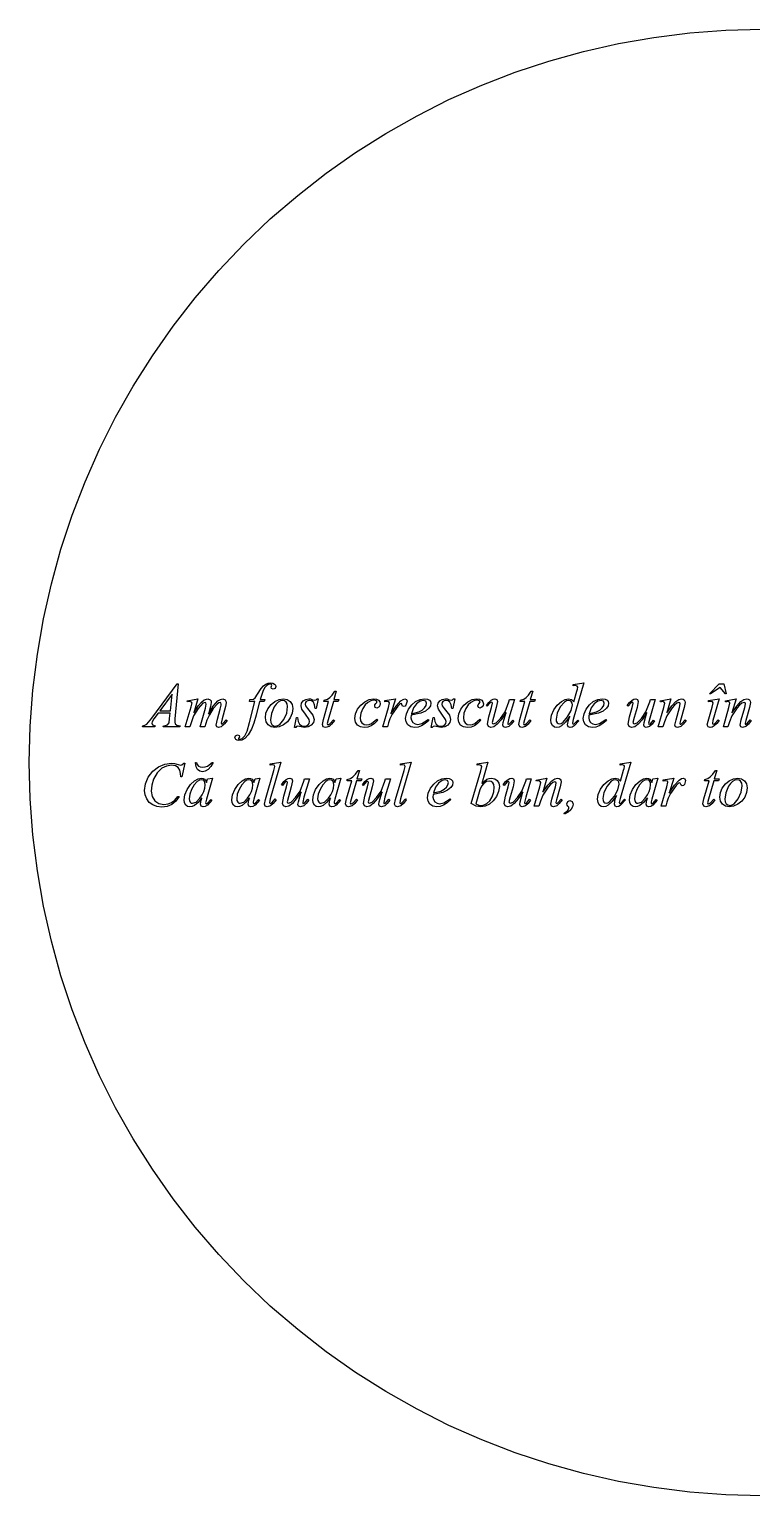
# Model space of a CAD drawing. Extents: x 47 to 525, y 11 to 386.
# Drawn here: x 415.7 to 469.7, y 276.6 to 386.3 of the extents above; entities that cross this region are included whole.
import ezdxf

# ---------------------------------------------------------------- set-up
doc = ezdxf.new("R2010")
doc.units = 0
doc.layers.add('Layer_1', color=7, linetype='CONTINUOUS')

msp = doc.modelspace()

# ---------------------------------------------------------------- linework, layer by layer
at = {"layer": 'Layer_1', "color": 1}
msp.add_lwpolyline([(470.529017, 276.558062), (467.807811, 276.625505), (465.105074, 276.826593), (462.425305, 277.159464), (459.773001, 277.622253), (457.15266, 278.213098), (454.568781, 278.930136), (452.025861, 279.771504), (449.528398, 280.735338), (447.080892, 281.819776), (444.687838, 283.022954), (442.353736, 284.343008), (440.083084, 285.778077), (437.88038, 287.326297), (435.750121, 288.985804), (433.696806, 290.754735), (431.724932, 292.631228), (429.848439, 294.603101), (428.079506, 296.656416), (426.419998, 298.786674), (424.871778, 300.989378), (423.436709, 303.26003), (422.116653, 305.594131), (420.913474, 307.987184), (419.829036, 310.43469), (418.865201, 312.932152), (418.023832, 315.475072), (417.306793, 318.058951), (416.715947, 320.679292), (416.253157, 323.331596), (415.920285, 326.011365), (415.719196, 328.714102), (415.651752, 331.435308), (415.719196, 334.156514), (415.920285, 336.85925), (416.253157, 339.53902), (416.715947, 342.191324), (417.306793, 344.811664), (418.023832, 347.395543), (418.865201, 349.938463), (419.829036, 352.435925), (420.913474, 354.883431), (422.116653, 357.276484), (423.436709, 359.610585), (424.871778, 361.881237), (426.419998, 364.083941), (428.079506, 366.214199), (429.848439, 368.267514), (431.724932, 370.239387), (433.696806, 372.11588), (435.750121, 373.884811), (437.88038, 375.544318), (440.083084, 377.092538), (442.353736, 378.527606), (444.687838, 379.847661), (447.080892, 381.050839), (449.528398, 382.135277), (452.025861, 383.099111), (454.568781, 383.940478), (457.15266, 384.657517), (459.773001, 385.248362), (462.425305, 385.711151), (465.105074, 386.044022), (467.807811, 386.24511), (470.529017, 386.312552)], dxfattribs=at)
at = {"layer": 'Layer_1', "color": 7}
for points in [[(426.797583, 337.317423), (426.558795, 334.702524), (426.540168, 334.461436), (426.574938, 334.320025), (426.693161, 334.220344), (426.948177, 334.187892), (426.922777, 334.102119), (425.684865, 334.102119), (425.710265, 334.187892), (425.763577, 334.187892), (426.009308, 334.2528), (426.113617, 334.398844), (426.162301, 334.737296), (426.199385, 335.136023), (425.299942, 335.136023), (424.980044, 334.702524), (424.843279, 334.491571), (424.815339, 334.373345), (424.875593, 334.245846), (425.074983, 334.187892), (425.049583, 334.102119), (424.12, 334.102119), (424.1454, 334.187892), (424.306527, 334.21976), (424.446785, 334.30148), (424.838537, 334.762798), (426.716275, 337.317423), (426.797414, 337.317423), (426.797583, 337.317423)], [(433.279183, 336.144428), (433.237442, 335.99143), (432.899002, 335.99143), (432.644014, 334.978388), (432.474194, 334.384355), (432.30323, 333.942164), (432.050543, 333.505188), (431.779313, 333.228167), (431.566045, 333.115156), (431.352791, 333.077485), (431.224119, 333.098349), (431.116317, 333.160941), (431.044463, 333.311623), (431.104746, 333.441439), (431.248453, 333.494757), (431.355105, 333.455347), (431.396817, 333.36494), (431.348134, 333.269893), (431.31105, 333.221213), (431.327419, 333.188757), (431.39233, 333.172529), (431.603291, 333.235118), (431.797996, 333.422892), (431.960274, 333.779889), (432.134151, 334.422023), (432.537503, 335.991427), (432.134151, 335.991427), (432.166607, 336.144425), (432.435508, 336.169938), (432.574587, 336.271939), (432.741493, 336.554757), (433.003452, 336.985936), (433.179065, 337.166174), (433.362777, 337.294252), (433.547061, 337.372491), (433.71976, 337.39857), (433.878567, 337.375968), (434.002603, 337.308163), (434.082571, 337.216016), (434.109227, 337.115755), (434.055915, 336.978982), (433.91915, 336.923345), (433.800899, 336.965074), (433.756872, 337.064755), (433.787014, 337.155162), (433.817127, 337.229344), (433.796242, 337.278027), (433.708161, 337.301198), (433.569646, 337.278016), (433.446202, 337.208471), (433.299002, 337.050834), (433.168016, 336.823652), (432.938513, 336.144428), (433.279296, 336.144428), (433.279183, 336.144428)], [(457.18651, 337.398559), (456.389034, 334.663117), (456.324123, 334.371026), (456.34275, 334.326982), (456.384462, 334.306126), (456.456316, 334.336261), (456.720589, 334.614442), (456.799414, 334.565762), (456.460973, 334.190217), (456.296952, 334.082422), (456.143388, 334.04649), (456.013566, 334.102127), (455.962568, 334.259762), (456.032108, 334.614442), (456.122504, 334.901897), (455.801441, 334.462602), (455.510505, 334.183263), (455.324478, 334.080683), (455.146551, 334.04649), (454.981395, 334.085319), (454.838252, 334.201808), (454.740885, 334.387262), (454.708429, 334.628353), (454.763484, 334.985351), (454.928647, 335.365532), (455.184221, 335.720791), (455.510505, 336.003029), (455.784063, 336.150813), (456.034422, 336.200074), (456.250012, 336.149074), (456.428517, 335.979848), (456.655678, 336.786571), (456.697419, 336.923342), (456.725359, 337.076343), (456.690589, 337.157479), (456.565395, 337.196889), (456.389204, 337.180661), (456.389204, 337.266434), (457.186679, 337.398567), (457.18651, 337.398559)], [(467.666945, 337.317423), (467.840822, 336.584881), (467.792139, 336.584881), (467.400358, 337.053153), (466.660879, 336.584881), (466.598282, 336.584881), (467.319219, 337.317423), (467.666945, 337.317423), (467.666945, 337.317423)], [(426.338577, 336.545472), (425.427535, 335.305249), (426.21804, 335.305249), (426.338577, 336.545472), (426.338577, 336.545472)], [(428.283511, 336.200066), (427.982154, 335.154568), (428.325252, 335.708612), (428.542577, 335.956656), (428.754117, 336.125883), (429.011419, 336.200066), (429.203838, 336.125883), (429.261199, 336.04127), (429.28032, 335.935793), (429.227008, 335.639067), (429.062416, 335.05025), (429.430434, 335.651816), (429.778753, 336.042427), (429.965358, 336.160656), (430.149649, 336.200066), (430.323498, 336.125883), (430.375674, 336.033735), (430.393066, 335.90102), (430.351325, 335.615885), (430.096337, 334.714115), (430.012884, 334.387253), (430.033769, 334.331616), (430.070853, 334.315388), (430.151992, 334.359432), (430.400037, 334.628342), (430.476547, 334.579658), (430.270214, 334.324659), (430.019855, 334.104433), (429.827436, 334.046479), (429.690671, 334.102116), (429.637359, 334.238886), (429.732412, 334.686296), (429.943345, 335.430429), (430.019855, 335.715563), (430.026911, 335.801336), (430.001511, 335.891743), (429.938914, 335.924199), (429.838654, 335.899279), (429.732609, 335.824518), (429.423124, 335.470997), (429.134524, 334.999249), (428.957183, 334.599943), (428.791426, 334.102116), (428.441386, 334.102116), (428.837796, 335.504611), (428.902707, 335.80829), (428.877307, 335.901017), (428.81471, 335.931153), (428.652432, 335.875518), (428.293135, 335.488383), (427.954666, 334.92043), (427.678822, 334.102116), (427.335724, 334.102116), (427.764589, 335.604292), (427.820215, 335.799019), (427.836302, 335.863928), (427.789933, 335.954335), (427.67171, 335.996061), (427.504804, 335.968234), (427.483919, 336.054004), (428.28368, 336.200051), (428.283511, 336.200066)], [(435.384081, 335.474478), (435.337719, 335.12849), (435.198633, 334.78598), (434.978986, 334.48056), (434.686315, 334.245846), (434.361766, 334.096323), (434.046489, 334.046481), (433.757881, 334.096902), (433.527228, 334.248163), (433.377707, 334.481719), (433.327866, 334.774389), (433.37655, 335.11574), (433.5226, 335.45825), (433.752082, 335.765407), (434.046489, 336.000701), (434.36988, 336.150224), (434.681686, 336.200066), (434.960437, 336.149645), (435.184719, 335.998384), (435.334241, 335.766567), (435.384081, 335.474478), (435.384081, 335.474478)], [(434.999271, 335.63443), (434.972608, 335.82452), (434.892619, 335.963611), (434.772661, 336.050543), (434.621404, 336.07952), (434.454346, 336.048949), (434.293955, 335.957237), (434.140233, 335.804382), (433.993177, 335.590386), (433.77933, 335.104729), (433.708048, 334.621388), (433.735868, 334.426082), (433.819328, 334.280619), (433.945072, 334.191947), (434.099801, 334.16239), (434.260627, 334.192671), (434.416235, 334.283515), (434.7118, 334.646889), (434.927403, 335.137183), (434.999271, 335.63443), (434.999271, 335.63443)], [(437.284989, 336.200066), (437.143567, 335.488386), (437.0578, 335.488386), (437.01898, 335.756715), (436.925664, 335.94043), (436.790634, 336.046485), (436.626621, 336.081837), (436.497377, 336.062133), (436.397118, 336.003021), (436.334528, 335.916089), (436.313665, 335.81293), (436.34612, 335.666886), (436.494484, 335.472158), (436.883951, 334.976071), (436.972033, 334.660797), (436.921614, 334.433038), (436.770357, 334.231935), (436.544332, 334.092845), (436.264981, 334.046481), (435.880171, 334.1253), (435.761948, 334.153127), (435.670367, 334.126468), (435.604299, 334.04649), (435.518532, 334.04649), (435.659953, 334.797579), (435.745721, 334.797579), (435.789148, 334.496796), (435.891771, 334.299172), (436.048242, 334.189639), (436.253382, 334.153127), (436.411024, 334.177468), (436.531568, 334.250489), (436.609822, 334.361182), (436.635906, 334.493897), (436.598794, 334.665443), (436.325264, 335.050258), (436.058677, 335.418849), (436.000708, 335.664574), (436.041278, 335.872051), (436.162986, 336.044756), (436.350756, 336.161244), (436.58488, 336.200074), (436.719359, 336.188475), (436.870038, 336.135154), (437.029973, 336.091111), (437.12154, 336.118349), (437.196879, 336.200066), (437.284989, 336.200066), (437.284989, 336.200066)], [(438.641123, 336.774972), (438.460303, 336.144428), (438.824257, 336.144428), (438.784831, 335.998384), (438.423191, 335.998384), (438.024468, 334.630662), (437.959556, 334.345527), (437.978183, 334.285253), (438.02221, 334.264396), (438.175231, 334.345532), (438.423248, 334.630667), (438.499758, 334.572713), (438.292282, 334.307861), (438.096406, 334.134577), (437.834447, 334.046487), (437.667541, 334.109078), (437.60263, 334.273667), (437.676798, 334.656166), (438.06395, 335.99839), (437.71391, 335.99839), (437.737052, 336.088797), (437.970605, 336.175149), (438.161289, 336.295115), (438.340359, 336.484626), (438.539128, 336.774978), (438.641151, 336.774978), (438.641123, 336.774972)], [(441.745144, 334.60748), (441.502906, 334.355958), (441.258339, 334.180935), (441.005651, 334.080095), (440.73905, 334.046481), (440.4458, 334.092845), (440.224418, 334.231935), (440.087067, 334.449264), (440.041284, 334.730342), (440.090546, 335.082125), (440.238332, 335.428114), (440.471306, 335.738749), (440.771506, 335.984473), (441.104175, 336.146167), (441.429874, 336.200066), (441.650677, 336.173406), (441.807741, 336.093428), (441.901615, 335.97694), (441.932907, 335.836112), (441.910886, 335.702817), (441.844825, 335.590386), (441.684862, 335.511567), (441.564324, 335.557931), (441.517955, 335.67384), (441.534042, 335.754976), (441.605924, 335.843066), (441.673149, 335.919565), (441.68472, 335.968248), (441.640694, 336.049384), (441.450589, 336.095748), (441.224578, 336.055759), (441.000868, 335.935793), (440.794556, 335.742226), (440.620686, 335.481432), (440.478129, 335.124433), (440.43061, 334.767435), (440.464222, 334.555322), (440.56506, 334.39189), (440.723853, 334.28931), (440.931328, 334.255117), (441.10867, 334.277139), (441.283683, 334.343207), (441.677778, 334.667751), (441.745003, 334.60748), (441.745144, 334.60748)], [(442.264405, 336.070246), (443.064194, 336.200066), (442.730382, 335.073432), (443.117506, 335.662248), (443.467546, 336.042427), (443.637931, 336.160656), (443.77356, 336.200066), (443.894097, 336.153702), (443.938152, 336.023883), (443.859327, 335.731794), (443.791509, 335.653556), (443.699364, 335.627476), (443.606626, 335.662249), (443.560285, 335.768884), (443.5394, 335.826838), (443.495374, 335.84538), (443.421177, 335.826838), (443.238043, 335.646021), (442.820778, 335.057207), (442.653872, 334.711798), (442.542591, 334.394207), (442.468423, 334.102119), (442.113726, 334.102119), (442.542591, 335.541703), (442.616788, 335.898703), (442.582018, 335.968248), (442.459138, 336.005338), (442.280633, 335.984482), (442.264546, 336.070255), (442.264405, 336.070246)], [(444.25108, 334.976071), (444.234993, 334.78366), (444.271506, 334.592412), (444.381043, 334.4313), (444.542743, 334.323504), (444.73574, 334.287573), (445.055639, 334.354798), (445.514645, 334.65848), (445.563329, 334.591252), (445.291803, 334.352915), (445.026655, 334.182674), (444.767885, 334.08053), (444.515494, 334.046481), (444.21878, 334.099799), (444.005518, 334.259754), (443.876846, 334.484037), (443.833956, 334.730342), (443.887274, 335.079808), (444.047231, 335.437385), (444.287741, 335.758453), (444.582719, 335.998384), (444.909589, 336.149645), (445.245716, 336.200066), (445.45957, 336.175145), (445.60967, 336.100382), (445.698358, 335.991428), (445.727921, 335.86393), (445.689665, 335.675579), (445.5749, 335.49534), (445.325698, 335.287864), (444.981443, 335.124432), (444.251221, 334.976071), (444.25108, 334.976071)], [(444.267449, 335.089659), (444.826136, 335.224113), (445.075338, 335.363783), (445.252687, 335.527795), (445.360488, 335.701658), (445.396422, 335.866247), (445.333826, 336.023883), (445.159948, 336.084157), (444.915967, 336.020986), (444.656916, 335.831475), (444.427412, 335.52084), (444.267449, 335.089659), (444.267449, 335.089659)], [(447.51275, 336.200066), (447.371357, 335.488386), (447.28559, 335.488386), (447.24677, 335.756715), (447.153453, 335.94043), (447.01841, 336.046485), (446.854411, 336.081837), (446.725167, 336.062133), (446.624908, 336.003021), (446.562318, 335.916089), (446.541454, 335.81293), (446.57391, 335.666886), (446.722274, 335.472158), (447.111713, 334.976071), (447.199794, 334.660797), (447.149375, 334.433038), (446.998118, 334.231935), (446.772101, 334.092845), (446.492771, 334.046481), (446.107961, 334.1253), (445.98971, 334.153127), (445.89815, 334.126468), (445.832089, 334.04649), (445.746322, 334.04649), (445.887715, 334.797579), (445.973482, 334.797579), (446.016909, 334.496796), (446.119532, 334.299172), (446.27601, 334.189639), (446.481172, 334.153127), (446.638814, 334.177468), (446.759358, 334.250489), (446.83759, 334.361182), (446.863668, 334.493897), (446.826584, 334.665443), (446.553026, 335.050258), (446.286438, 335.418849), (446.228498, 335.664574), (446.269068, 335.872051), (446.390776, 336.044756), (446.578546, 336.161244), (446.81267, 336.200074), (446.947121, 336.188475), (447.097799, 336.135154), (447.257763, 336.091111), (447.34933, 336.118349), (447.424669, 336.200066), (447.51275, 336.200066), (447.51275, 336.200066)], [(449.469312, 334.60748), (449.227053, 334.355958), (448.982479, 334.180935), (448.729798, 334.080095), (448.463218, 334.046481), (448.169968, 334.092845), (447.948586, 334.231935), (447.811236, 334.449264), (447.765452, 334.730342), (447.814714, 335.082125), (447.9625, 335.428114), (448.195474, 335.738749), (448.495674, 335.984473), (448.828322, 336.146167), (449.154014, 336.200066), (449.374831, 336.173406), (449.531881, 336.093428), (449.625776, 335.97694), (449.657075, 335.836112), (449.635055, 335.702817), (449.568993, 335.590386), (449.40903, 335.511567), (449.288493, 335.557931), (449.242124, 335.67384), (449.258492, 335.754976), (449.330346, 335.843066), (449.397572, 335.919565), (449.409143, 335.968248), (449.365088, 336.049384), (449.175011, 336.095748), (448.948986, 336.055759), (448.72529, 335.935793), (448.518964, 335.742226), (448.345108, 335.481432), (448.20253, 335.124433), (448.155004, 334.767435), (448.188616, 334.555322), (448.289454, 334.39189), (448.448247, 334.28931), (448.655722, 334.255117), (448.833071, 334.277139), (449.008105, 334.343207), (449.402172, 334.667751), (449.469425, 334.60748), (449.469312, 334.60748)], [(451.975248, 336.144428), (451.571868, 334.762798), (451.481472, 334.373345), (451.495301, 334.310754), (451.537014, 334.292212), (451.622809, 334.326985), (451.863883, 334.614437), (451.933423, 334.561119), (451.747975, 334.309597), (451.557898, 334.134574), (451.312167, 334.046484), (451.170746, 334.097485), (451.119748, 334.229621), (451.149889, 334.438257), (451.36085, 335.184709), (450.998632, 334.638199), (450.700168, 334.292212), (450.445166, 334.107916), (450.208706, 334.046484), (450.027887, 334.120666), (449.953719, 334.308437), (450.055714, 334.841617), (450.25739, 335.557934), (450.331586, 335.877841), (450.310702, 335.924205), (450.268989, 335.945061), (450.171622, 335.910288), (449.951404, 335.652969), (449.879522, 335.70397), (450.058607, 335.937525), (450.248105, 336.100376), (450.390676, 336.175139), (450.521663, 336.20006), (450.660742, 336.144423), (450.716396, 336.005332), (450.623658, 335.557925), (450.405754, 334.809156), (450.315358, 334.42202), (450.343298, 334.350158), (450.422123, 334.324645), (450.621485, 334.401144), (450.948354, 334.739599), (451.286795, 335.23337), (451.571924, 335.968231), (451.62295, 336.144411), (451.975305, 336.144411), (451.975248, 336.144428)], [(453.34761, 336.774972), (453.16679, 336.144428), (453.530744, 336.144428), (453.491318, 335.998384), (453.129678, 335.998384), (452.730955, 334.630662), (452.666044, 334.345527), (452.68467, 334.285253), (452.728697, 334.264396), (452.881718, 334.345532), (453.129735, 334.630667), (453.206245, 334.572713), (452.998769, 334.307861), (452.802893, 334.134577), (452.540934, 334.046487), (452.374028, 334.109078), (452.309117, 334.273667), (452.383285, 334.656166), (452.770438, 335.99839), (452.420397, 335.99839), (452.44354, 336.088797), (452.677093, 336.175149), (452.867776, 336.295115), (453.046846, 336.484626), (453.245615, 336.774978), (453.347638, 336.774978), (453.34761, 336.774972)], [(456.326466, 335.752659), (456.305017, 335.886532), (456.24067, 335.99143), (456.143311, 336.059235), (456.022766, 336.081837), (455.875134, 336.051701), (455.724309, 335.961292), (455.413082, 335.599657), (455.176629, 335.12791), (455.097811, 334.677025), (455.116939, 334.523446), (455.174322, 334.410435), (455.25836, 334.342628), (455.357456, 334.320025), (455.485685, 334.352625), (455.629271, 334.450422), (455.962512, 334.841614), (456.235477, 335.33017), (456.326466, 335.752659), (456.326466, 335.752659)], [(457.557406, 334.976071), (457.54132, 334.78366), (457.577832, 334.592412), (457.68737, 334.4313), (457.849062, 334.323504), (458.042038, 334.287573), (458.361937, 334.354798), (458.820943, 334.65848), (458.869627, 334.591252), (458.598113, 334.352915), (458.332974, 334.182674), (458.07421, 334.08053), (457.82182, 334.046481), (457.525085, 334.099799), (457.311816, 334.259754), (457.183165, 334.484037), (457.140282, 334.730342), (457.193601, 335.079808), (457.353557, 335.437385), (457.594053, 335.758453), (457.889046, 335.998384), (458.215901, 336.149645), (458.552042, 336.200066), (458.765896, 336.175145), (458.915996, 336.100382), (459.004663, 335.991428), (459.034219, 335.86393), (458.995971, 335.675579), (458.881226, 335.49534), (458.632024, 335.287864), (458.287769, 335.124432), (457.557547, 334.976071), (457.557406, 334.976071)], [(457.573775, 335.089659), (458.132462, 335.224113), (458.381657, 335.363783), (458.558985, 335.527795), (458.666787, 335.701658), (458.70272, 335.866247), (458.640124, 336.023883), (458.466275, 336.084157), (458.222272, 336.020986), (457.963214, 335.831475), (457.733718, 335.52084), (457.573775, 335.089659), (457.573775, 335.089659)], [(462.51828, 336.144428), (462.114928, 334.762798), (462.024532, 334.373345), (462.038361, 334.310754), (462.080102, 334.292212), (462.165869, 334.326985), (462.406972, 334.614437), (462.476511, 334.561119), (462.291056, 334.309597), (462.100958, 334.134574), (461.855227, 334.046484), (461.713834, 334.097485), (461.662836, 334.229621), (461.692978, 334.438257), (461.903911, 335.184709), (461.541707, 334.638199), (461.243228, 334.292212), (460.988234, 334.107916), (460.751795, 334.046484), (460.570975, 334.120666), (460.496779, 334.308437), (460.598774, 334.841617), (460.800478, 335.557934), (460.874646, 335.877841), (460.853762, 335.924205), (460.812021, 335.945061), (460.714654, 335.910288), (460.494436, 335.652969), (460.422583, 335.70397), (460.601653, 335.937525), (460.791165, 336.100376), (460.933737, 336.175139), (461.064723, 336.20006), (461.203802, 336.144423), (461.259428, 336.005332), (461.166718, 335.557925), (460.948814, 334.809156), (460.85839, 334.42202), (460.88633, 334.350158), (460.965155, 334.324645), (461.164517, 334.401144), (461.491358, 334.739599), (461.829827, 335.23337), (462.114956, 335.968231), (462.165954, 336.144411), (462.518308, 336.144411), (462.51828, 336.144428)], [(463.705194, 336.200066), (463.396894, 335.145297), (463.77939, 335.681373), (464.059891, 335.996064), (464.287066, 336.149065), (464.504955, 336.200066), (464.610436, 336.18094), (464.69506, 336.123564), (464.752443, 336.035474), (464.771571, 335.924202), (464.704317, 335.553294), (464.421502, 334.577344), (464.372819, 334.371026), (464.391446, 334.315391), (464.430844, 334.294535), (464.498069, 334.324671), (464.76697, 334.621396), (464.838852, 334.577353), (464.629055, 334.313081), (464.430844, 334.1369), (464.189741, 334.04649), (464.052976, 334.099807), (464.001979, 334.238898), (464.080804, 334.621396), (464.349705, 335.553302), (464.400702, 335.824529), (464.370561, 335.898711), (464.296393, 335.928847), (464.141058, 335.87321), (463.966045, 335.734699), (463.784075, 335.527804), (463.392294, 334.915805), (463.211474, 334.484626), (463.095566, 334.102127), (462.74784, 334.102127), (463.169762, 335.553302), (463.24393, 335.868573), (463.202218, 335.956666), (463.102537, 335.996072), (463.00517, 335.986816), (462.917088, 335.972902), (462.90326, 336.056358), (463.705335, 336.200085), (463.705194, 336.200066)], [(467.309962, 336.200066), (466.850956, 334.575024), (466.804587, 334.37798), (466.825471, 334.317708), (466.878783, 334.294538), (466.962236, 334.331627), (467.228823, 334.628356), (467.309962, 334.575036), (467.138406, 334.353071), (466.939037, 334.169355), (466.784888, 334.077208), (466.63768, 334.046493), (466.482374, 334.10213), (466.422091, 334.245857), (466.480059, 334.530992), (466.781416, 335.569533), (466.855584, 335.88944), (466.8185, 335.972894), (466.721134, 336.005349), (466.510172, 335.979836), (466.510172, 336.070243), (467.309962, 336.200063), (467.309962, 336.200066)], [(468.582643, 336.200066), (468.274315, 335.145297), (468.656811, 335.681373), (468.937312, 335.996064), (469.164494, 336.149065), (469.382404, 336.200066), (469.487878, 336.18094), (469.572481, 336.123564), (469.629864, 336.035474), (469.648992, 335.924202), (469.581766, 335.553294), (469.298951, 334.577344), (469.250268, 334.371026), (469.268895, 334.315391), (469.308293, 334.294535), (469.375518, 334.324671), (469.644448, 334.621396), (469.716302, 334.577353), (469.506505, 334.313081), (469.308293, 334.1369), (469.067219, 334.04649), (468.930454, 334.099807), (468.879428, 334.238898), (468.958253, 334.621396), (469.227154, 335.553302), (469.27818, 335.824529), (469.248038, 335.898711), (469.173842, 335.928847), (469.018535, 335.87321), (468.843515, 335.734699), (468.661524, 335.527804), (468.269772, 334.915805), (468.088952, 334.484626), (467.973043, 334.102127), (467.625317, 334.102127), (468.047211, 335.553302), (468.121407, 335.868573), (468.079667, 335.956666), (467.979986, 335.996072), (467.882619, 335.986816), (467.794538, 335.972902), (467.780709, 336.056358), (468.582812, 336.200085), (468.582643, 336.200066)], [(434.484639, 331.464027), (433.69182, 328.7054), (433.633852, 328.452721), (433.654736, 328.394767), (433.710362, 328.371596), (433.805415, 328.411003), (434.058088, 328.705412), (434.127628, 328.633549), (433.916102, 328.369857), (433.721962, 328.20005), (433.462317, 328.11196), (433.313953, 328.172232), (433.255984, 328.311322), (433.330181, 328.654411), (433.958407, 330.828857), (434.034918, 331.134857), (433.990863, 331.225267), (433.854098, 331.262356), (433.69182, 331.246129), (433.69182, 331.331902), (434.484639, 331.464038), (434.484639, 331.464027)], [(444.239509, 331.464027), (443.44669, 328.7054), (443.388722, 328.452721), (443.409606, 328.394767), (443.465232, 328.371596), (443.560285, 328.411003), (443.812958, 328.705412), (443.882498, 328.633549), (443.670972, 328.369857), (443.476832, 328.20005), (443.217187, 328.11196), (443.068823, 328.172232), (443.010883, 328.311322), (443.085051, 328.654411), (443.713277, 330.828857), (443.789788, 331.134857), (443.745733, 331.225267), (443.608968, 331.262356), (443.44669, 331.246129), (443.44669, 331.331902), (444.239509, 331.464038), (444.239509, 331.464027)], [(449.993202, 331.464027), (449.536538, 329.86217), (449.923662, 330.179758), (450.094047, 330.244087), (450.271388, 330.26553), (450.503198, 330.223224), (450.688654, 330.096304), (450.810362, 329.896942), (450.850931, 329.637307), (450.797612, 329.264661), (450.637656, 328.893174), (450.397146, 328.565151), (450.102168, 328.318265), (449.782247, 328.163528), (449.46697, 328.111949), (449.112294, 328.177437), (448.748348, 328.373902), (449.453085, 330.80103), (449.534195, 331.130209), (449.497111, 331.220618), (449.33949, 331.262345), (449.191126, 331.246117), (449.191126, 331.33421), (449.993202, 331.464027), (449.993202, 331.464027)], [(460.68694, 331.464027), (459.889493, 328.728582), (459.824582, 328.436493), (459.843209, 328.392447), (459.884921, 328.371591), (459.956803, 328.401726), (460.221076, 328.679907), (460.299872, 328.631224), (459.961432, 328.255682), (459.797425, 328.147887), (459.643847, 328.111955), (459.514025, 328.167589), (459.463027, 328.325227), (459.532567, 328.679907), (459.622991, 328.967359), (459.301913, 328.528066), (459.010992, 328.248725), (458.824951, 328.146147), (458.647038, 328.111955), (458.48186, 328.150784), (458.33871, 328.267273), (458.241344, 328.452726), (458.208888, 328.693815), (458.263942, 329.050814), (458.429106, 329.430994), (458.684701, 329.786254), (459.010992, 330.068491), (459.284529, 330.216275), (459.534881, 330.265536), (459.75047, 330.214536), (459.928976, 330.04531), (460.156165, 330.852033), (460.197877, 330.988807), (460.225817, 331.141805), (460.191048, 331.222941), (460.065854, 331.262351), (459.889691, 331.246123), (459.889691, 331.331896), (460.687138, 331.464032), (460.68694, 331.464027)], [(427.307558, 331.382891), (427.073427, 330.365211), (426.989974, 330.365211), (426.98066, 330.62021), (426.92732, 330.868256), (426.802155, 331.056029), (426.591194, 331.181209), (426.308379, 331.227572), (425.919505, 331.170777), (425.582786, 331.000392), (425.229267, 330.650928), (424.96153, 330.182077), (424.822422, 329.743364), (424.776053, 329.298854), (424.842707, 328.887958), (425.042669, 328.56863), (425.34924, 328.36521), (425.735778, 328.297403), (426.040049, 328.333335), (426.308379, 328.44113), (426.551781, 328.623685), (426.776642, 328.8839), (426.885608, 328.8839), (426.616693, 328.531538), (426.319978, 328.285812), (425.978623, 328.143244), (425.575843, 328.095721), (425.213039, 328.13571), (424.894304, 328.255676), (424.632924, 328.450403), (424.442241, 328.710037), (424.325761, 329.013138), (424.286934, 329.338261), (424.355902, 329.845942), (424.562806, 330.339713), (424.889655, 330.77437), (425.318513, 331.10471), (425.802432, 331.313345), (426.289837, 331.382891), (426.533247, 331.355652), (426.804469, 331.273936), (426.985289, 331.227572), (427.082656, 331.250743), (427.221735, 331.382879), (427.307502, 331.382879), (427.307558, 331.382891)], [(429.349888, 331.426937), (429.419427, 331.426937), (429.246714, 331.127312), (429.039246, 330.914619), (428.821328, 330.787699), (428.612695, 330.745393), (428.413333, 330.78654), (428.251056, 330.909982), (428.141532, 331.122675), (428.100377, 331.426937), (428.174573, 331.426937), (428.229049, 331.277414), (428.322938, 331.167301), (428.457967, 331.101234), (428.631237, 331.079211), (428.823071, 331.100944), (429.00679, 331.166143), (429.349888, 331.426937), (429.349888, 331.426937)], [(440.370468, 330.840437), (440.189648, 330.209896), (440.553602, 330.209896), (440.514204, 330.063849), (440.152564, 330.063849), (439.753841, 328.696129), (439.68893, 328.410992), (439.707556, 328.35072), (439.751611, 328.329864), (439.904604, 328.411), (440.152649, 328.696138), (440.229159, 328.638184), (440.021677, 328.373331), (439.825779, 328.200048), (439.56382, 328.111958), (439.396914, 328.174549), (439.332003, 328.339138), (439.406199, 328.721637), (439.793324, 330.063857), (439.443283, 330.063857), (439.466426, 330.154267), (439.699972, 330.240619), (439.890634, 330.360586), (440.069711, 330.550096), (440.268501, 330.840445), (440.370496, 330.840445), (440.370468, 330.840437)], [(467.131456, 330.840451), (466.950637, 330.20991), (467.31459, 330.20991), (467.275192, 330.063863), (466.913553, 330.063863), (466.514829, 328.696144), (466.449918, 328.411006), (466.468545, 328.350735), (466.5126, 328.329878), (466.665592, 328.411014), (466.913637, 328.696152), (466.990148, 328.638198), (466.782665, 328.373345), (466.586768, 328.200062), (466.324809, 328.111972), (466.157903, 328.174563), (466.092992, 328.339152), (466.167188, 328.721651), (466.554312, 330.063871), (466.204272, 330.063871), (466.227414, 330.154281), (466.460981, 330.240634), (466.65165, 330.3606), (466.830727, 330.55011), (467.029518, 330.840459), (467.131513, 330.840459), (467.131456, 330.840451)], [(429.366116, 330.26553), (428.914052, 328.69381), (428.863054, 328.482857), (428.855999, 328.431857), (428.879141, 328.366948), (428.92551, 328.346092), (429.004335, 328.383184), (429.245409, 328.661365), (429.324234, 328.605728), (428.99505, 328.237137), (428.832201, 328.143253), (428.682094, 328.111958), (428.531415, 328.162958), (428.482732, 328.306682), (428.533729, 328.605728), (428.582413, 328.779591), (428.290912, 328.442877), (428.023754, 328.225546), (427.842341, 328.140355), (427.664428, 328.111958), (427.506793, 328.14673), (427.372328, 328.251048), (427.28019, 328.418536), (427.249477, 328.638184), (427.304532, 329.016624), (427.469695, 329.414772), (427.721804, 329.783939), (428.033011, 330.070814), (428.292062, 330.216858), (428.536044, 330.265539), (428.665294, 330.246993), (428.770203, 330.191357), (428.853642, 330.092836), (428.913911, 329.945632), (428.997364, 330.209904), (429.365974, 330.265539), (429.366116, 330.26553)], [(428.540841, 330.144985), (428.387842, 330.110212), (428.225571, 330.005895), (428.001853, 329.761328), (427.803649, 329.421717), (427.666298, 329.053127), (427.620515, 328.721628), (427.640221, 328.58022), (427.699339, 328.471266), (427.783957, 328.403459), (427.880159, 328.380856), (428.143846, 328.474163), (428.429561, 328.754084), (428.60299, 329.003721), (428.726868, 329.256547), (428.801195, 329.512559), (428.82597, 329.77176), (428.806843, 329.941566), (428.74946, 330.056895), (428.659064, 330.122962), (428.540841, 330.144985), (428.540841, 330.144985)], [(432.926829, 330.26553), (432.474765, 328.69381), (432.423768, 328.482857), (432.416712, 328.431857), (432.439854, 328.366948), (432.486223, 328.346092), (432.565048, 328.383184), (432.806122, 328.661365), (432.884947, 328.605728), (432.555763, 328.237137), (432.392914, 328.143253), (432.242807, 328.111958), (432.092128, 328.162958), (432.043445, 328.306682), (432.094442, 328.605728), (432.143126, 328.779591), (431.851626, 328.442877), (431.584467, 328.225546), (431.403054, 328.140355), (431.225142, 328.111958), (431.067506, 328.14673), (430.933042, 328.251048), (430.840903, 328.418536), (430.81019, 328.638184), (430.865245, 329.016624), (431.030408, 329.414772), (431.282517, 329.783939), (431.593724, 330.070814), (431.852776, 330.216858), (432.096757, 330.265539), (432.226007, 330.246993), (432.330916, 330.191357), (432.414355, 330.092836), (432.474624, 329.945632), (432.558077, 330.209904), (432.926688, 330.265539), (432.926829, 330.26553)], [(432.101554, 330.144985), (431.948555, 330.110212), (431.786284, 330.005895), (431.562566, 329.761328), (431.364362, 329.421717), (431.227011, 329.053127), (431.181228, 328.721628), (431.200934, 328.58022), (431.260052, 328.471266), (431.34467, 328.403459), (431.440872, 328.380856), (431.704559, 328.474163), (431.990274, 328.754084), (432.163703, 329.003721), (432.287581, 329.256547), (432.361908, 329.512559), (432.386684, 329.77176), (432.367556, 329.941566), (432.310173, 330.056895), (432.219777, 330.122962), (432.101554, 330.144985), (432.101554, 330.144985)], [(436.624307, 330.209896), (436.220955, 328.828263), (436.130531, 328.43881), (436.14436, 328.376219), (436.186072, 328.357677), (436.271868, 328.39245), (436.512942, 328.679904), (436.582481, 328.626587), (436.397033, 328.375065), (436.206956, 328.200042), (435.961226, 328.111952), (435.819804, 328.162952), (435.768806, 328.295086), (435.798948, 328.503722), (436.009909, 329.250174), (435.647691, 328.703665), (435.349227, 328.357677), (435.094225, 328.173383), (434.857765, 328.111952), (434.676945, 328.186134), (434.602777, 328.373905), (434.704772, 328.907085), (434.906448, 329.623399), (434.980644, 329.943309), (434.95976, 329.989672), (434.918048, 330.010529), (434.820681, 329.975756), (434.600463, 329.71844), (434.528581, 329.76944), (434.707672, 330.002995), (434.897191, 330.165847), (435.039756, 330.240607), (435.170721, 330.265528), (435.309828, 330.209893), (435.365454, 330.070803), (435.272716, 329.623393), (435.054812, 328.874624), (434.964417, 328.487491), (434.992357, 328.415626), (435.071181, 328.390113), (435.270543, 328.466612), (435.597413, 328.805064), (435.935854, 329.298838), (436.221011, 330.033696), (436.272009, 330.209879), (436.624363, 330.209879), (436.624307, 330.209896)], [(438.991163, 330.26553), (438.5391, 328.69381), (438.488102, 328.482857), (438.481047, 328.431857), (438.504189, 328.366948), (438.550558, 328.346092), (438.629383, 328.383184), (438.870457, 328.661365), (438.949282, 328.605728), (438.620098, 328.237137), (438.457248, 328.143253), (438.307141, 328.111958), (438.156463, 328.162958), (438.10778, 328.306682), (438.158805, 328.605728), (438.20746, 328.779591), (437.91596, 328.442877), (437.648802, 328.225546), (437.467403, 328.140355), (437.289476, 328.111958), (437.131841, 328.14673), (436.997376, 328.251048), (436.905238, 328.418536), (436.874525, 328.638184), (436.929579, 329.016624), (437.094743, 329.414772), (437.346852, 329.783939), (437.658058, 330.070814), (437.917117, 330.216858), (438.16112, 330.265539), (438.290349, 330.246993), (438.395251, 330.191357), (438.478704, 330.092836), (438.538959, 329.945632), (438.62244, 330.209904), (438.991022, 330.265539), (438.991163, 330.26553)], [(438.165889, 330.144985), (438.012889, 330.110212), (437.850619, 330.005895), (437.626915, 329.761328), (437.428696, 329.421717), (437.291346, 329.053127), (437.245562, 328.721628), (437.265269, 328.58022), (437.324387, 328.471266), (437.409004, 328.403459), (437.505207, 328.380856), (437.768894, 328.474163), (438.054609, 328.754084), (438.228038, 329.003721), (438.351916, 329.256547), (438.426243, 329.512559), (438.451018, 329.77176), (438.431898, 329.941566), (438.374536, 330.056895), (438.284119, 330.122962), (438.165889, 330.144985), (438.165889, 330.144985)], [(442.688641, 330.209896), (442.285289, 328.828263), (442.194865, 328.43881), (442.208694, 328.376219), (442.250435, 328.357677), (442.336202, 328.39245), (442.577276, 328.679904), (442.646844, 328.626587), (442.461375, 328.375065), (442.271291, 328.200042), (442.02556, 328.111952), (441.884139, 328.162952), (441.833141, 328.295086), (441.863282, 328.503722), (442.074244, 329.250174), (441.712025, 328.703665), (441.413561, 328.357677), (441.158559, 328.173383), (440.9221, 328.111952), (440.74128, 328.186134), (440.667112, 328.373905), (440.769107, 328.907085), (440.970783, 329.623399), (441.044979, 329.943309), (441.024095, 329.989672), (440.982354, 330.010529), (440.884987, 329.975756), (440.664769, 329.71844), (440.592916, 329.76944), (440.771986, 330.002995), (440.961498, 330.165847), (441.104062, 330.240607), (441.235028, 330.265528), (441.374135, 330.209893), (441.429761, 330.070803), (441.337023, 329.623393), (441.119119, 328.874624), (441.028723, 328.487491), (441.056663, 328.415626), (441.13546, 328.390113), (441.334821, 328.466612), (441.661691, 328.805064), (442.000132, 329.298838), (442.285289, 330.033696), (442.336287, 330.209879), (442.688641, 330.209879), (442.688641, 330.209896)], [(445.897, 329.041536), (445.880631, 328.849128), (445.917144, 328.657878), (446.026681, 328.496765), (446.188359, 328.388969), (446.38135, 328.353037), (446.701249, 328.420266), (447.160255, 328.723945), (447.208938, 328.65672), (446.937425, 328.418383), (446.672286, 328.248142), (446.413521, 328.145997), (446.161132, 328.111949), (445.864396, 328.165267), (445.651128, 328.325222), (445.522477, 328.549504), (445.479593, 328.79581), (445.532905, 329.145274), (445.69284, 329.502853), (445.933357, 329.823919), (446.228357, 330.063849), (446.555213, 330.21511), (446.891354, 330.26553), (447.105207, 330.24061), (447.255307, 330.16585), (447.343974, 330.056896), (447.37353, 329.929395), (447.335282, 329.741044), (447.220538, 329.560807), (446.971335, 329.35333), (446.627081, 329.1899), (445.896859, 329.041536), (445.897, 329.041536)], [(445.913087, 329.155127), (446.471746, 329.289581), (446.720962, 329.42925), (446.898296, 329.59326), (447.006098, 329.767124), (447.042032, 329.931715), (446.979435, 330.08935), (446.805586, 330.149622), (446.561584, 330.086452), (446.302525, 329.896943), (446.073029, 329.586306), (445.913087, 329.155127), (445.913087, 329.155127)], [(449.096074, 328.348403), (449.313984, 328.252779), (449.504082, 328.220904), (449.711551, 328.257994), (449.925976, 328.369265), (450.131131, 328.570946), (450.306158, 328.874626), (450.427866, 329.231047), (450.468436, 329.590943), (450.441773, 329.781033), (450.361784, 329.924758), (450.247618, 330.015168), (450.113739, 330.045304), (449.90047, 330.001838), (449.691845, 329.871441), (449.515075, 329.665705), (449.39743, 329.391581), (449.096074, 328.348403), (449.096074, 328.348403)], [(453.231702, 330.209896), (452.828321, 328.828263), (452.737926, 328.43881), (452.751754, 328.376219), (452.793467, 328.357677), (452.879234, 328.39245), (453.120337, 328.679904), (453.189876, 328.626587), (453.004421, 328.375065), (452.814323, 328.200042), (452.56862, 328.111952), (452.427199, 328.162952), (452.376201, 328.295086), (452.406343, 328.503722), (452.617304, 329.250174), (452.255086, 328.703665), (451.956622, 328.357677), (451.70162, 328.173383), (451.46516, 328.111952), (451.28434, 328.186134), (451.210172, 328.373905), (451.312167, 328.907085), (451.513843, 329.623399), (451.588011, 329.943309), (451.567127, 329.989672), (451.525414, 330.010529), (451.428048, 329.975756), (451.207801, 329.71844), (451.135948, 329.76944), (451.315032, 330.002995), (451.50453, 330.165847), (451.647101, 330.240607), (451.778088, 330.265528), (451.917167, 330.209893), (451.972821, 330.070803), (451.880083, 329.623393), (451.662179, 328.874624), (451.571755, 328.487491), (451.599695, 328.415626), (451.67852, 328.390113), (451.877882, 328.466612), (452.204751, 328.805064), (452.543192, 329.298838), (452.828321, 330.033696), (452.879319, 330.209879), (453.231702, 330.209879), (453.231702, 330.209896)], [(454.418587, 330.26553), (454.110288, 329.210762), (454.492783, 329.74684), (454.773284, 330.061532), (455.000466, 330.214531), (455.218377, 330.26553), (455.32385, 330.246406), (455.408453, 330.189031), (455.465836, 330.100941), (455.484964, 329.98967), (455.417738, 329.618762), (455.134924, 328.642809), (455.08624, 328.436493), (455.104867, 328.380856), (455.144265, 328.36), (455.21149, 328.390136), (455.480392, 328.686861), (455.552274, 328.642815), (455.342477, 328.378543), (455.144265, 328.202362), (454.903191, 328.111955), (454.766398, 328.165272), (454.7154, 328.304363), (454.794225, 328.686861), (455.063126, 329.618767), (455.114124, 329.889991), (455.084011, 329.964174), (455.009814, 329.994309), (454.854508, 329.938675), (454.679473, 329.800164), (454.497496, 329.593266), (454.105716, 328.98127), (453.924924, 328.550088), (453.809015, 328.167589), (453.461289, 328.167589), (453.883183, 329.618767), (453.957351, 329.934038), (453.915639, 330.022128), (453.815958, 330.061537), (453.718591, 330.052252), (453.63051, 330.038339), (453.616681, 330.121792), (454.418756, 330.265519), (454.418587, 330.26553)], [(459.826896, 329.818124), (459.805454, 329.951999), (459.741129, 330.056895), (459.643769, 330.124702), (459.523225, 330.147305), (459.375582, 330.117169), (459.224754, 330.02676), (458.91354, 329.665125), (458.677088, 329.193377), (458.59827, 328.742493), (458.617391, 328.588914), (458.674752, 328.475903), (458.758791, 328.408096), (458.857886, 328.385493), (458.986116, 328.418092), (459.129701, 328.51589), (459.462942, 328.907082), (459.735908, 329.395637), (459.826896, 329.818124), (459.826896, 329.818124)], [(462.719984, 330.26553), (462.267921, 328.69381), (462.216923, 328.482857), (462.209868, 328.431857), (462.23301, 328.366948), (462.279379, 328.346092), (462.358204, 328.383184), (462.599278, 328.661365), (462.678103, 328.605728), (462.348919, 328.237137), (462.186069, 328.143253), (462.035962, 328.111958), (461.885284, 328.162958), (461.836601, 328.306682), (461.887598, 328.605728), (461.936282, 328.779591), (461.644781, 328.442877), (461.377623, 328.225546), (461.196224, 328.140355), (461.018297, 328.111958), (460.860662, 328.14673), (460.726197, 328.251048), (460.634059, 328.418536), (460.603346, 328.638184), (460.6584, 329.016624), (460.823564, 329.414772), (461.075673, 329.783939), (461.38688, 330.070814), (461.645938, 330.216858), (461.889941, 330.265539), (462.01917, 330.246993), (462.124072, 330.191357), (462.207511, 330.092836), (462.26778, 329.945632), (462.351233, 330.209904), (462.719843, 330.265539), (462.719984, 330.26553)], [(461.89471, 330.144985), (461.741711, 330.110212), (461.57944, 330.005895), (461.355736, 329.761328), (461.157518, 329.421717), (461.020167, 329.053127), (460.974384, 328.721628), (460.99409, 328.58022), (461.053208, 328.471266), (461.137825, 328.403459), (461.234028, 328.380856), (461.497715, 328.474163), (461.78343, 328.754084), (461.956859, 329.003721), (462.080737, 329.256547), (462.155064, 329.512559), (462.179839, 329.77176), (462.160712, 329.941566), (462.103329, 330.056895), (462.012933, 330.122962), (461.89471, 330.144985), (461.89471, 330.144985)], [(463.114051, 330.135728), (463.913841, 330.265545), (463.580028, 329.138913), (463.967153, 329.727729), (464.317193, 330.107909), (464.487577, 330.226136), (464.623206, 330.265545), (464.743744, 330.219181), (464.787798, 330.089365), (464.708974, 329.797273), (464.641156, 329.719035), (464.54901, 329.692955), (464.456272, 329.727728), (464.409931, 329.834365), (464.389047, 329.89232), (464.34502, 329.910862), (464.270824, 329.89232), (464.08769, 329.711503), (463.670424, 329.122686), (463.503518, 328.77728), (463.392238, 328.459689), (463.31807, 328.167598), (462.963373, 328.167598), (463.392238, 329.607185), (463.466434, 329.964182), (463.431664, 330.033727), (463.308785, 330.07082), (463.130279, 330.049964), (463.114192, 330.135736), (463.114051, 330.135728)], [(469.410232, 329.539957), (469.363862, 329.193969), (469.224755, 328.851459), (469.005109, 328.546041), (468.712437, 328.311325), (468.38791, 328.161804), (468.072639, 328.111963), (467.784025, 328.162384), (467.55335, 328.313645), (467.403829, 328.5472), (467.353989, 328.839868), (467.402672, 329.181219), (467.548722, 329.523729), (467.778225, 329.830887), (468.072639, 330.066183), (468.396024, 330.215704), (468.707809, 330.265545), (468.986581, 330.215124), (469.21087, 330.063863), (469.360391, 329.832047), (469.410232, 329.539957), (469.410232, 329.539957)], [(469.025393, 329.699912), (468.998737, 329.890001), (468.91877, 330.02909), (468.798811, 330.116022), (468.647554, 330.144999), (468.480496, 330.114428), (468.320106, 330.022716), (468.166383, 329.869861), (468.019328, 329.655866), (467.80546, 329.170208), (467.73417, 328.68687), (467.76199, 328.491563), (467.84545, 328.346098), (467.971216, 328.257428), (468.125951, 328.227872), (468.286777, 328.258153), (468.442386, 328.348996), (468.73795, 328.712368), (468.953532, 329.202663), (469.025393, 329.699912), (469.025393, 329.699912)], [(455.695897, 327.645995), (455.97874, 327.845359), (456.062193, 328.023859), (456.048364, 328.100358), (455.983453, 328.17454), (455.920856, 328.25104), (455.904487, 328.341447), (455.971712, 328.512993), (456.13399, 328.584855), (456.300896, 328.508356), (456.375064, 328.315948), (456.334502, 328.108471), (456.212815, 327.898677), (456.014025, 327.711485), (455.742209, 327.571815), (455.69584, 327.645995), (455.695897, 327.645995)]]:
    msp.add_lwpolyline(points, dxfattribs=at)

doc.saveas('drawing.dxf')
